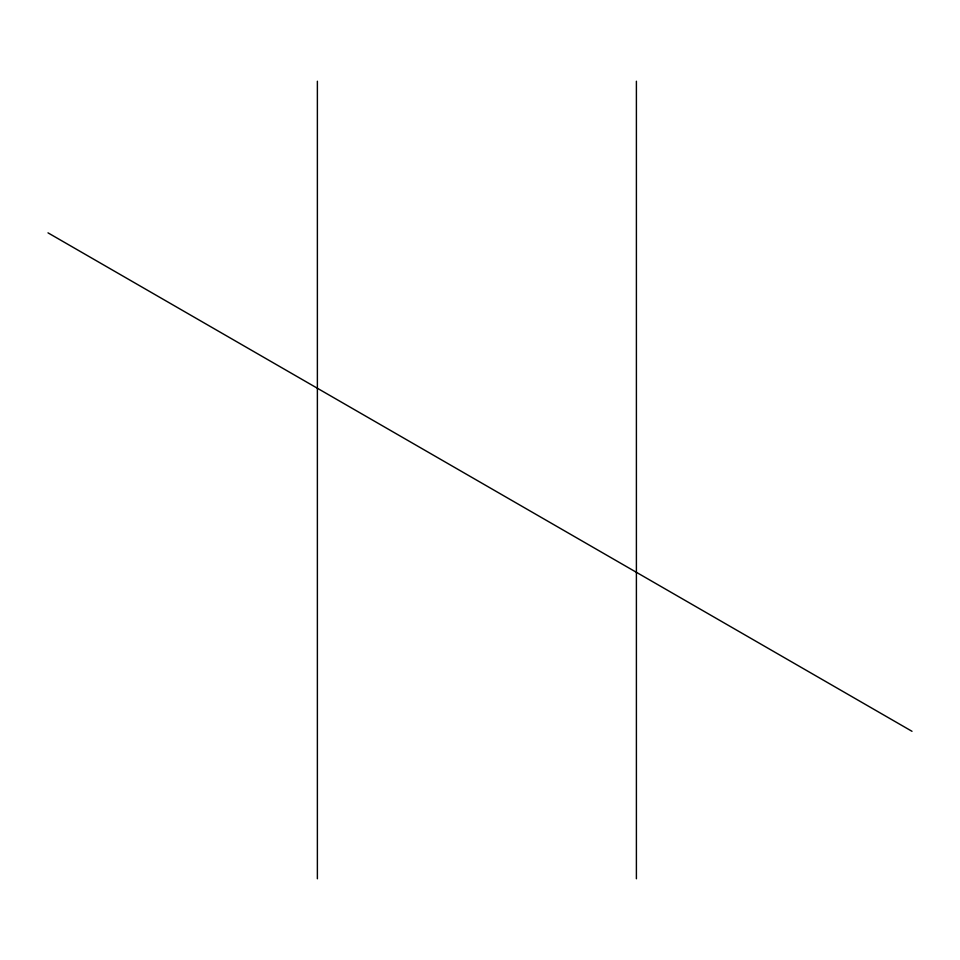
<?xml version="1.0" encoding="UTF-8"?>
<svg xmlns="http://www.w3.org/2000/svg" width="960" height="960" viewBox="0 0 960 960"><rect width="100%" height="100%" fill="white"/><g stroke="black" fill="none" stroke-linecap="round" stroke-linejoin="round"><path stroke-width="1.44" d="M48 232.848L912 731.304M636.396 81.228L636.396 878.772M317.376 81.228L317.376 878.772"/></g></svg>
